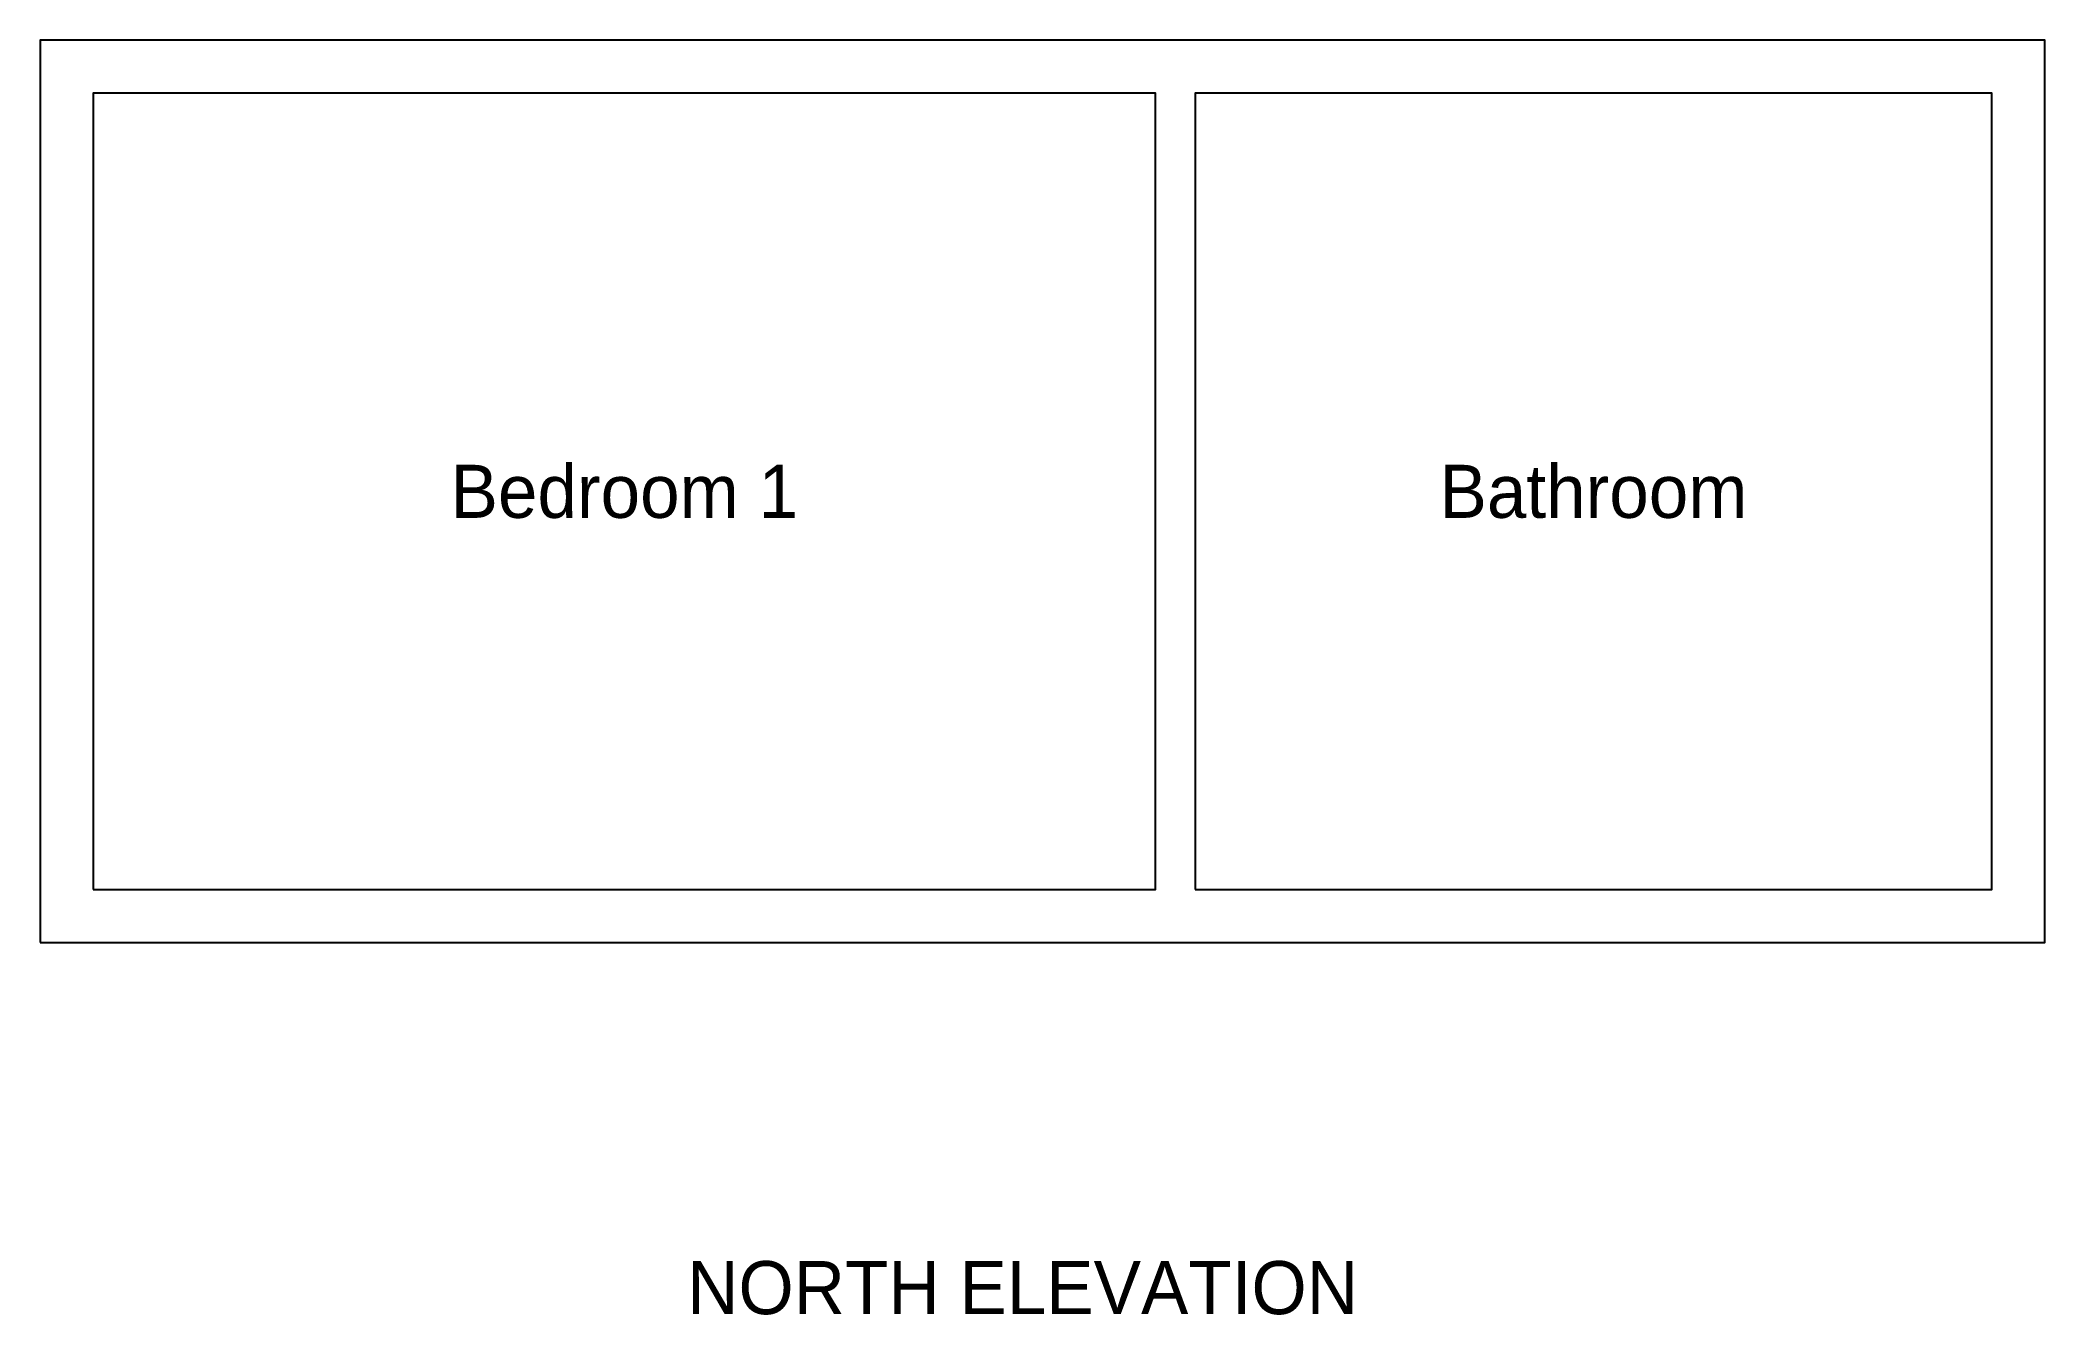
# Model space of a CAD drawing. Header units: millimetres. Extents: x -200 to 7350, y -1603 to 3200.
import ezdxf
from ezdxf.enums import TextEntityAlignment as Align

# ---------------------------------------------------------------- set-up
doc = ezdxf.new("R2010")
doc.units = ezdxf.units.MM
doc.layers.add('A-ANNO', color=7, linetype='Continuous')
doc.layers.add('A-WALL', color=7, linetype='Continuous')

msp = doc.modelspace()

# ---------------------------------------------------------------- linework, layer by layer
at = {"layer": 'A-WALL'}
for points in [[(-200, -200), (7350, -200), (7350, 3200), (-200, 3200)], [(0, 0), (4000, 0), (4000, 3000), (0, 3000)], [(4150, 0), (7150, 0), (7150, 3000), (4150, 3000)]]:
    msp.add_lwpolyline(points, close=True, dxfattribs=at)

# ---------------------------------------------------------------- texts
at = {"layer": 'A-ANNO'}
for s, p in [('Bedroom 1', (2000, 1500)), ('Bathroom', (5650, 1500)), ('NORTH ELEVATION', (3500, -1500))]:
    msp.add_text(s, height=200, dxfattribs=at).set_placement(p, align=Align.MIDDLE_CENTER)

doc.saveas('drawing.dxf')
